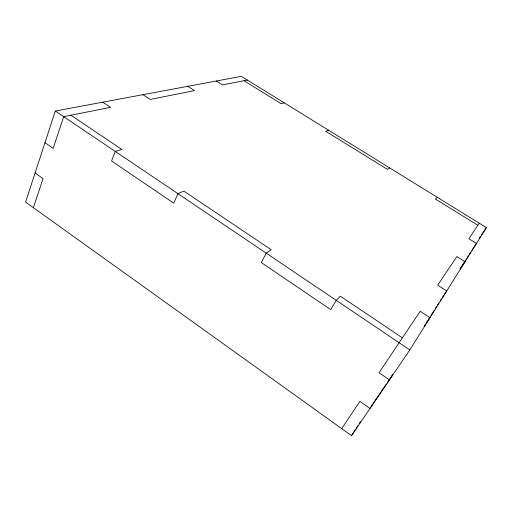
<?xml version="1.0" encoding="UTF-8"?>
<svg xmlns="http://www.w3.org/2000/svg" width="512" height="512" viewBox="0 0 512 512"><rect width="100%" height="100%" fill="white"/><g stroke="black" fill="none" stroke-linecap="round" stroke-linejoin="round"><path stroke-width="0.77" d="M55.309 111.014L25.6 202.086L351.507 435.654L409.818 349.939L486.4 227.59L241.318 76.346L55.309 111.014L409.818 349.939M33.382 207.661L43.059 178.624L35.085 173.018M425.446 324.25L424.198 326.24L425.978 323.622M426.701 322.253L427.533 320.922M428.371 319.59L430.042 316.928M430.874 315.597L434.214 310.278M435.046 308.947L436.717 306.285M437.549 304.96L438.803 302.963M440.051 300.966L441.306 298.97M465.933 259.712L460.064 269.069L465.018 261.754L456.864 256.595L437.683 285.178L446.707 291.008L442.138 297.747M466.778 258.374L468.454 255.699M469.293 254.362L470.547 252.358M373.152 403.494L370.01 408.448L359.923 401.357L341.715 428.64M351.507 435.654L355.347 429.626M356.198 428.282L357.907 425.606M359.187 423.59L360.467 421.581M479.283 223.2L468.87 238.714L476.467 243.456L471.808 250.349M479.366 238.003L480.243 236.704M481.568 234.752L486.4 227.59M426.867 322.31L429.978 317.722L420.179 311.264L379.021 372.749L389.427 379.91L392.768 374.605L386.957 383.155M373.542 402.88L386.061 384.467M437.248 197.261L435.469 199.072L477.882 225.286M389.651 167.885L387.462 169.402L325.779 131.277L328.486 130.138M284.237 102.829L281.184 103.706L244.032 80.742M247.373 80.077L222.458 84.87L216.282 81.011M187.757 86.33L194.522 90.611L150.253 99.43L142.912 94.688M102.752 102.17L110.586 107.328L63.706 116.672L53.158 148.32L44.979 142.688M70.918 115.232L121.894 149.472L115.219 151.392L111.597 160.986L173.779 203.174L177.92 193.645L183.91 191.117L271.181 249.728L266.214 253.152L261.312 262.56L330.714 309.638L336.243 300.352L340.339 296.173L402.355 337.818"/></g></svg>
